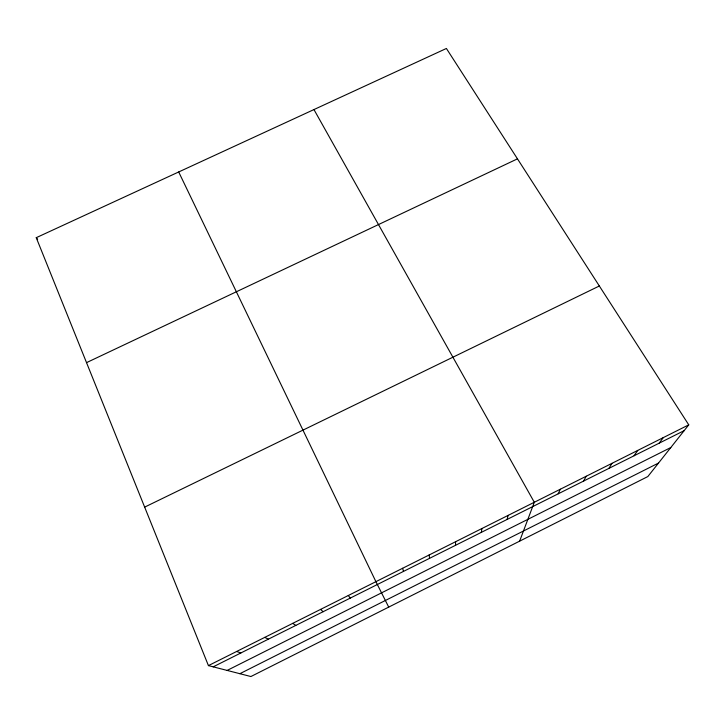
<?xml version="1.0" encoding="UTF-8"?>
<svg xmlns="http://www.w3.org/2000/svg" width="725" height="725" viewBox="0 0 725 725"><rect width="100%" height="100%" fill="white"/><g stroke="black" fill="none" stroke-linecap="round" stroke-linejoin="round"><path stroke-width="1.09" d="M455.49 545.327L455.617 541.711M481.318 532.368L481.953 528.507M507.047 519.472L508.189 515.357M519.626 541.149L534.307 502.271L313.961 109.566M558.178 493.825L560.316 489.23M583.589 481.083L586.217 476.243M608.891 468.386L612.009 463.32M634.085 455.753L637.701 450.442M659.188 443.165L663.275 437.619M688.75 424.85L647.833 476.561L250.904 676.534L208.428 665.613L36.25 237.682L446.392 48.466L688.75 424.85L208.428 665.613M239.866 673.697L658.518 463.058M213.195 666.846L684.183 430.632M227.133 670.426L670.797 447.533M144.656 507.119L599.339 285.994M86.52 362.636L517.469 158.847M236.649 651.467L240.854 652.971M264.752 637.384L268.386 639.16M292.728 623.364L295.809 625.412M320.577 609.399L323.105 611.719M36.25 237.682L37.628 239.313M348.308 595.506L350.284 598.089M388.709 607.106L375.913 581.668L178.694 171.97M402.593 568.291L403.508 571.4M429.155 554.969L429.553 558.332"/></g></svg>
